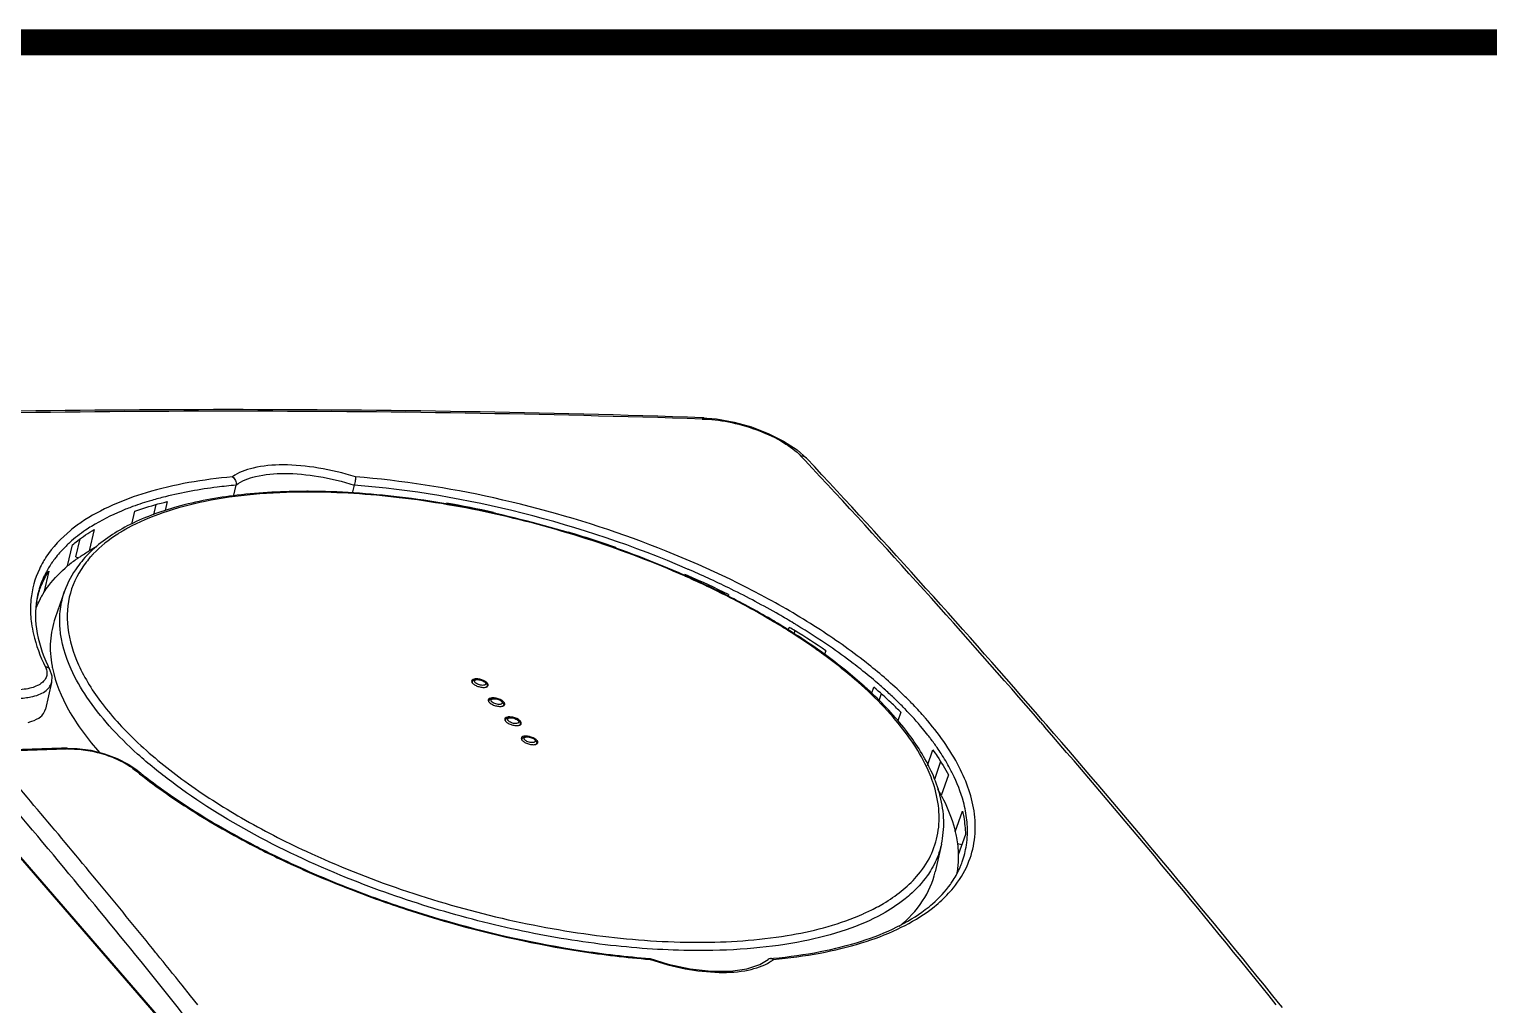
# Model space of a CAD drawing. Header units: millimetres. Extents: x -1 to 407, y -1 to 283.
# Drawn here: x 203 to 260.4, y 244.2 to 282.5 of the extents above; entities that cross this region are included whole.
import ezdxf

# ---------------------------------------------------------------- set-up
doc = ezdxf.new("R2010")
doc.units = ezdxf.units.MM
doc.header["$LTSCALE"] = 23.1
doc.layers.get('0').update_dxf_attribs({"linetype": 'CONTINUOUS'})
doc.layers.add('0016-LIGHTPIPE', color=7, linetype='CONTINUOUS')
doc.layers.add('_754668', color=7, linetype='CONTINUOUS')

msp = doc.modelspace()

# ---------------------------------------------------------------- linework, layer by layer
at = {"color": 7, "linetype": 'Continuous', "const_width": 1.033}
msp.add_lwpolyline([(405.995, 281.997), (0, 281.997)], dxfattribs=at)
at = {"layer": '0016-LIGHTPIPE', "color": 7, "linetype": 'Continuous'}
for p, q in [((220.438, 256.842), (220.443, 256.859)), ((221.019, 256.675), (221.023, 256.692)), ((221.088, 256.095), (221.092, 256.109)), ((221.669, 255.928), (221.673, 255.942)), ((221.738, 255.345), (221.742, 255.359)), ((222.318, 255.177), (222.322, 255.192)), ((222.386, 254.592), (222.391, 254.609)), ((222.967, 254.424), (222.972, 254.442))]:
    msp.add_line(p, q, dxfattribs=at)
for centre, radius, start, end in [((220.497, 256.842), 0.0571, 162.79029, 172.36313), ((220.743, 256.598), 0.331, 49.32231, 54.02453), ((221.147, 256.092), 0.0571, 162.79029, 172.36313), ((221.392, 255.848), 0.331, 49.32231, 54.02453), ((221.797, 255.342), 0.0571, 162.79029, 172.36313), ((222.042, 255.098), 0.331, 49.32231, 54.02453), ((222.446, 254.592), 0.0571, 162.79029, 172.36313), ((222.691, 254.348), 0.331, 49.32231, 54.02453)]:
    msp.add_arc(centre, radius, start, end, dxfattribs=at)
for points, knots in [([(220.462, 256.897), (220.473, 256.911), (220.503, 256.936), (220.557, 256.956), (220.617, 256.963), (220.706, 256.96), (220.818, 256.933), (220.901, 256.892), (220.937, 256.866)], [0, 0, 0, 0, 0.108093, 0.21749, 0.334916, 0.463028, 0.738065, 1, 1, 1, 1]), ([(220.555, 256.838), (220.549, 256.845), (220.539, 256.859), (220.531, 256.881), (220.532, 256.902), (220.542, 256.92), (220.561, 256.934), (220.598, 256.949), (220.658, 256.954), (220.738, 256.945), (220.82, 256.921), (220.892, 256.887), (220.933, 256.856), (220.948, 256.838)], [0, 0, 0, 0, 0.050898, 0.093384, 0.130489, 0.167633, 0.210178, 0.261195, 0.390131, 0.547137, 0.714352, 0.871239, 1, 1, 1, 1]), ([(220.443, 256.859), (220.444, 256.863), (220.449, 256.876), (220.456, 256.888), (220.462, 256.897)], [0, 0, 0, 0, 0.255161, 1, 1, 1, 1]), ([(220.948, 256.838), (220.954, 256.832), (220.963, 256.818), (220.972, 256.796), (220.971, 256.775), (220.96, 256.756), (220.941, 256.742), (220.905, 256.728), (220.844, 256.722), (220.765, 256.731), (220.683, 256.755), (220.61, 256.79), (220.569, 256.821), (220.555, 256.838)], [0, 0, 0, 0, 0.050898, 0.093384, 0.130489, 0.167633, 0.210178, 0.261195, 0.390131, 0.547137, 0.714352, 0.871239, 1, 1, 1, 1]), ([(220.959, 256.849), (220.961, 256.847), (220.971, 256.839), (220.98, 256.83), (220.986, 256.823)], [0, 0, 0, 0, 0.25674, 1, 1, 1, 1]), ([(220.986, 256.823), (221.001, 256.805), (221.027, 256.764), (221.029, 256.714), (221.023, 256.692)], [0, 0, 0, 0, 0.498695, 1, 1, 1, 1]), ([(221.092, 256.109), (221.094, 256.113), (221.098, 256.126), (221.105, 256.138), (221.112, 256.147)], [0, 0, 0, 0, 0.255161, 1, 1, 1, 1]), ([(221.112, 256.147), (221.123, 256.161), (221.152, 256.186), (221.207, 256.206), (221.267, 256.213), (221.356, 256.21), (221.467, 256.183), (221.551, 256.142), (221.587, 256.116)], [0, 0, 0, 0, 0.108093, 0.21749, 0.334916, 0.463028, 0.738065, 1, 1, 1, 1]), ([(221.204, 256.088), (221.198, 256.095), (221.188, 256.109), (221.18, 256.131), (221.181, 256.152), (221.192, 256.17), (221.211, 256.184), (221.247, 256.199), (221.308, 256.204), (221.387, 256.195), (221.469, 256.171), (221.542, 256.137), (221.582, 256.106), (221.597, 256.088)], [0, 0, 0, 0, 0.050898, 0.093384, 0.130489, 0.167633, 0.210178, 0.261195, 0.390131, 0.547137, 0.714352, 0.871239, 1, 1, 1, 1]), ([(221.597, 256.088), (221.603, 256.082), (221.613, 256.068), (221.621, 256.046), (221.62, 256.025), (221.61, 256.006), (221.591, 255.992), (221.554, 255.978), (221.494, 255.972), (221.414, 255.981), (221.332, 256.005), (221.26, 256.04), (221.219, 256.071), (221.204, 256.088)], [0, 0, 0, 0, 0.050898, 0.093384, 0.130489, 0.167633, 0.210178, 0.261195, 0.390131, 0.547137, 0.714352, 0.871239, 1, 1, 1, 1]), ([(221.608, 256.099), (221.611, 256.097), (221.62, 256.089), (221.629, 256.08), (221.635, 256.073)], [0, 0, 0, 0, 0.25674, 1, 1, 1, 1]), ([(221.635, 256.073), (221.651, 256.055), (221.676, 256.014), (221.679, 255.964), (221.673, 255.942)], [0, 0, 0, 0, 0.498695, 1, 1, 1, 1]), ([(221.742, 255.359), (221.743, 255.363), (221.748, 255.376), (221.755, 255.388), (221.761, 255.397)], [0, 0, 0, 0, 0.255161, 1, 1, 1, 1]), ([(221.761, 255.397), (221.772, 255.411), (221.802, 255.436), (221.856, 255.456), (221.917, 255.463), (222.006, 255.46), (222.117, 255.433), (222.2, 255.392), (222.236, 255.366)], [0, 0, 0, 0, 0.108093, 0.21749, 0.334916, 0.463028, 0.738065, 1, 1, 1, 1]), ([(221.854, 255.338), (221.848, 255.345), (221.838, 255.359), (221.83, 255.381), (221.831, 255.402), (221.841, 255.42), (221.86, 255.434), (221.897, 255.449), (221.957, 255.454), (222.037, 255.445), (222.119, 255.421), (222.191, 255.387), (222.232, 255.356), (222.247, 255.338)], [0, 0, 0, 0, 0.050898, 0.093384, 0.130489, 0.167633, 0.210178, 0.261195, 0.390131, 0.547137, 0.714352, 0.871239, 1, 1, 1, 1]), ([(222.247, 255.338), (222.253, 255.332), (222.262, 255.318), (222.271, 255.296), (222.27, 255.275), (222.259, 255.256), (222.24, 255.242), (222.204, 255.228), (222.143, 255.222), (222.064, 255.231), (221.982, 255.255), (221.909, 255.29), (221.869, 255.321), (221.854, 255.338)], [0, 0, 0, 0, 0.050898, 0.093384, 0.130489, 0.167633, 0.210178, 0.261195, 0.390131, 0.547137, 0.714352, 0.871239, 1, 1, 1, 1]), ([(222.258, 255.349), (222.26, 255.347), (222.27, 255.339), (222.279, 255.33), (222.285, 255.323)], [0, 0, 0, 0, 0.25674, 1, 1, 1, 1]), ([(222.285, 255.323), (222.3, 255.305), (222.326, 255.264), (222.328, 255.214), (222.322, 255.192)], [0, 0, 0, 0, 0.498695, 1, 1, 1, 1]), ([(222.391, 254.609), (222.393, 254.613), (222.397, 254.626), (222.404, 254.638), (222.411, 254.647)], [0, 0, 0, 0, 0.255161, 1, 1, 1, 1]), ([(222.411, 254.647), (222.422, 254.661), (222.451, 254.686), (222.506, 254.706), (222.566, 254.713), (222.655, 254.71), (222.766, 254.683), (222.85, 254.642), (222.886, 254.616)], [0, 0, 0, 0, 0.108093, 0.21749, 0.334916, 0.463028, 0.738065, 1, 1, 1, 1]), ([(222.503, 254.588), (222.497, 254.595), (222.487, 254.609), (222.479, 254.631), (222.48, 254.652), (222.491, 254.67), (222.51, 254.684), (222.546, 254.699), (222.607, 254.704), (222.686, 254.695), (222.768, 254.671), (222.841, 254.637), (222.881, 254.606), (222.896, 254.588)], [0, 0, 0, 0, 0.050898, 0.093384, 0.130489, 0.167633, 0.210178, 0.261195, 0.390131, 0.547137, 0.714352, 0.871239, 1, 1, 1, 1]), ([(222.896, 254.588), (222.902, 254.582), (222.912, 254.568), (222.92, 254.546), (222.919, 254.525), (222.909, 254.506), (222.89, 254.492), (222.853, 254.478), (222.793, 254.472), (222.713, 254.481), (222.631, 254.505), (222.559, 254.54), (222.518, 254.571), (222.503, 254.588)], [0, 0, 0, 0, 0.050898, 0.093384, 0.130489, 0.167633, 0.210178, 0.261195, 0.390131, 0.547137, 0.714352, 0.871239, 1, 1, 1, 1]), ([(222.907, 254.599), (222.91, 254.597), (222.919, 254.589), (222.928, 254.58), (222.934, 254.573)], [0, 0, 0, 0, 0.25674, 1, 1, 1, 1]), ([(222.934, 254.573), (222.95, 254.555), (222.975, 254.514), (222.978, 254.464), (222.972, 254.442)], [0, 0, 0, 0, 0.498695, 1, 1, 1, 1]), ([(222.972, 254.442), (222.97, 254.436), (222.966, 254.428), (222.961, 254.421), (222.96, 254.419)], [0, 0, 0, 0, 0.741612, 1, 1, 1, 1])]:
    msp.add_open_spline(points, degree=3, knots=knots, dxfattribs=at)
for points in [[(220.441, 256.83), (220.44, 256.837), (220.44, 256.844), (220.441, 256.85)], [(221.023, 256.692), (221.021, 256.684), (221.018, 256.677), (221.013, 256.671)], [(221.09, 256.087), (221.09, 256.092), (221.09, 256.096), (221.09, 256.1)], [(221.673, 255.942), (221.671, 255.936), (221.668, 255.93), (221.665, 255.924)], [(221.74, 255.338), (221.739, 255.342), (221.739, 255.346), (221.74, 255.35)], [(222.322, 255.192), (222.321, 255.185), (222.318, 255.179), (222.314, 255.174)], [(222.39, 254.581), (222.389, 254.587), (222.389, 254.594), (222.389, 254.6)]]:
    msp.add_open_spline(points, degree=3, dxfattribs=at)
at = {"layer": '_754668', "color": 7, "linetype": 'Continuous'}
for p, q in [((229.474, 267.192), (229.589, 267.188)), ((229.475, 267.246), (229.475, 267.246)), ((233.208, 265.979), (233.589, 265.638)), ((233.357, 265.738), (233.513, 265.571)), ((233.589, 265.638), (233.588, 265.639)), ((208.819, 242.903), (190.156, 264.453)), ((211.155, 264.592), (211.052, 264.154)), ((215.806, 264.593), (215.719, 264.28)), ((208.859, 242.817), (190.196, 264.367)), ((207.927, 263.421), (208.027, 263.835)), ((208.456, 263.946), (208.373, 263.598)), ((219.417, 263.842), (219.431, 263.891)), ((207.069, 263.067), (207.189, 263.575)), ((221.27, 263.49), (221.279, 263.522)), ((221.278, 263.519), (221.342, 263.504)), ((221.342, 263.504), (221.334, 263.474)), ((205.586, 262.845), (205.393, 262.012)), ((224.197, 262.719), (224.207, 262.752)), ((224.207, 262.752), (224.218, 262.748)), ((224.35, 262.691), (224.357, 262.706)), ((204.542, 261.418), (204.733, 262.25)), ((204.867, 261.775), (205.031, 262.481)), ((224.629, 262.583), (224.644, 262.617)), ((224.845, 262.515), (224.861, 262.55)), ((226.084, 262.143), (226.076, 262.116)), ((204.867, 261.775), (204.958, 261.731)), ((203.801, 261.21), (203.613, 260.381)), ((228.784, 261.033), (228.8, 261.085)), ((228.927, 261.029), (228.91, 260.975)), ((203.332, 260.038), (203.422, 260.431)), ((203.406, 260.442), (203.404, 260.436)), ((204.426, 260.43), (204.054, 259.377)), ((203.328, 260.004), (203.393, 259.981)), ((230.488, 260.243), (230.437, 260.269)), ((230.516, 260.295), (230.497, 260.236)), ((232.861, 258.889), (232.898, 259.005)), ((233.121, 258.868), (233.082, 258.744)), ((234.334, 258.087), (234.287, 257.945)), ((234.27, 257.958), (234.256, 257.969)), ((203.834, 257.356), (203.834, 257.356)), ((203.908, 256.834), (203.671, 255.787)), ((236.135, 256.396), (236.22, 256.652)), ((236.51, 256.398), (236.415, 256.113)), ((237.715, 256.016), (237.705, 256.027)), ((237.279, 255.67), (237.165, 255.333)), ((242.772, 255.277), (242.925, 255.102)), ((243.009, 255.172), (242.854, 255.35)), ((238.356, 254.757), (238.344, 254.773)), ((204.557, 254.225), (204.495, 254.223)), ((238.33, 253.574), (238.541, 254.187)), ((206.951, 253.615), (207.274, 253.39)), ((238.843, 253.734), (238.599, 253.023)), ((207.274, 253.39), (207.274, 253.39)), ((239.151, 253.208), (238.87, 252.399)), ((239.42, 250.974), (239.702, 251.779)), ((239.821, 250.869), (239.539, 250.066)), ((238.878, 250.485), (238.631, 249.396)), ((239.503, 250.504), (239.682, 250.473)), ((239.612, 249.58), (239.619, 249.597)), ((208.012, 246.216), (207.881, 246.378)), ((208.045, 246.175), (208.012, 246.216)), ((227.426, 245.955), (227.442, 245.954)), ((227.429, 245.988), (227.428, 245.988)), ((209.371, 244.527), (209.037, 244.944)), ((209.655, 244.171), (209.371, 244.527)), ((252.275, 244.06), (252.126, 244.246))]:
    msp.add_line(p, q, dxfattribs=at)
for points in [[(229.475, 267.246), (230.037, 267.198), (230.727, 267.073), (231.413, 266.88), (232.069, 266.63), (232.675, 266.328), (233.208, 265.979)], [(203.834, 257.356), (203.917, 257.095), (203.909, 256.838)], [(204.494, 254.259), (204.914, 254.249), (205.454, 254.175), (205.986, 254.041), (206.491, 253.853), (206.951, 253.615)], [(227.429, 245.988), (228.142, 245.77), (229.001, 245.586), (229.829, 245.493), (230.585, 245.494), (231.23, 245.583), (231.745, 245.752), (232.072, 245.954)]]:
    msp.add_lwpolyline(points, dxfattribs=at)
for centre, radius, start, end in [((210.796, -285.978), 553.539, 88.06622, 91.92182), ((210.912, -292.138), 559.637, 88.0993, 91.91267), ((-29.79, 19.415), 360.446, 40.87133, 43.07227), ((233.372, 265.435), 0.297, 43.25007, 47.55617), ((-32.988, 16.224), 365.062, 40.92189, 43.0951), ((211.788, 250.5), 14.06, 104.01882, 105.17173), ((213.995, 237.951), 26.37, 89.99994, 90.13064), ((213.936, 237.58), 26.771, 89.87467, 89.99994), ((212.144, 222.928), 41.605, 77.31763, 79.91345), ((211.806, 221.323), 43.245, 70.7212, 73.32159), ((209.259, 255.426), 7.636, 118.0233, 120.42107), ((206.857, 259.679), 3.787, 149.79552, 154.71801), ((206.958, 259.621), 3.903, 148.36186, 149.81013), ((206.996, 259.598), 3.948, 147.78364, 148.36342), ((207.027, 259.579), 3.984, 146.84087, 147.78305), ((207.194, 259.298), 3.967, 145.82187, 147.3581), ((207.259, 259.255), 4.045, 144.4151, 145.82205), ((207.33, 259.204), 4.132, 142.84487, 144.41427), ((207.402, 259.149), 4.222, 141.6735, 142.84592), ((208.255, 256.965), 5.797, 125.1723, 129.82365), ((208.668, 258.632), 4.644, 134.23348, 139.14626), ((206.704, 259.75), 3.618, 154.70049, 174.55072), ((207.098, 259.359), 3.853, 147.35009, 150.80765), ((214.086, 227.789), 36.34, 66.01975, 66.15161), ((214.73, 229.127), 34.879, 63.23451, 66.22484), ((213.198, 224.897), 39.408, 66.47524, 66.67689), ((214.875, 229.512), 34.445, 63.04072, 66.05424), ((213.275, 225.141), 39.388, 66.46206, 66.62329), ((213.735, 226.117), 38.075, 63.85056, 66.48366), ((214.022, 226.811), 37.559, 63.77352, 66.48948), ((206.831, 259.492), 3.555, 164.59533, 167.229), ((206.782, 259.266), 3.557, 160.49912, 160.87498), ((206.893, 258.283), 3.893, 147.39544, 148.19241), ((206.679, 258.403), 3.648, 151.76355, 158.1382), ((206.772, 258.355), 3.753, 150.641, 151.78254), ((206.833, 258.32), 3.823, 148.18779, 150.6365), ((217.63, 233.45), 29.768, 58.63689, 59.14342), ((217.799, 233.833), 29.582, 58.63322, 58.89301), ((218.634, 235.082), 27.853, 55.68825, 58.65245), ((219.1, 235.918), 27.124, 55.47471, 58.68938), ((222.299, 241.569), 20.261, 50.93026, 53.85476), ((222.103, 241.186), 20.721, 51.1325, 54.04163), ((209.856, 260.316), 6.71, 204.74436, 206.17875), ((208.311, 258.302), 4.457, 190.55191, 191.68348), ((223.453, 241.831), 19.779, 49.23425, 51.71471), ((224.565, 242.99), 17.958, 46.63344, 49.53097), ((224.36, 242.888), 18.386, 48.38252, 49.22431), ((224.696, 243.267), 17.88, 48.11563, 48.37984), ((225.307, 243.942), 16.969, 46.45581, 48.13166), ((221.195, 256.159), 0.129, 204.50131, 209.21161), ((221.612, 256.039), 0.129, 298.61498, 303.19424), ((225.62, 244.129), 16.405, 46.34475, 46.58055), ((226.06, 244.588), 15.77, 44.64706, 46.35028), ((225.77, 244.43), 16.296, 46.15271, 46.45056), ((226.415, 245.094), 15.37, 44.28894, 46.17302), ((226.86, 245.531), 14.747, 44.12328, 44.28195), ((227.801, 246.375), 13.83, 41.40277, 44.20013), ((221.845, 255.409), 0.13, 204.39195, 209.05339), ((228.482, 246.979), 12.919, 40.89436, 41.38795), ((222.262, 255.288), 0.129, 298.69722, 303.48127), ((229.765, 248.065), 10.89, 37.09029, 37.91755), ((-52.967, -0.767), 391.179, 38.76688, 40.8512), ((-56.481, -4.004), 396.063, 38.81398, 40.8727), ((223.004, -322.949), 577.504, 91.836726, 92.141182), ((223.085, -323.494), 578.015, 91.843058, 92.147235), ((-67.776, 23.094), 354.742, 39.5361, 40.63462), ((230.411, 248.547), 10.084, 34.654, 37.11886), ((231.034, 248.978), 9.326, 32.91321, 34.65358), ((-68.458, 22.549), 354.943, 38.98895, 40.63743), ((220.34, 269.747), 20.981, 231.12866, 231.37379), ((232.021, 248.772), 7.751, 27.90859, 30.07058), ((236.187, 250.996), 3.712, 351.46022, 357.83402), ((236.326, 250.977), 3.571, 340.59412, 351.43358), ((236.512, 250.912), 3.374, 337.05172, 340.50071), ((-74.338, 17.674), 363.254, 39.02053, 39.53664), ((231.226, 288.807), 43.018, 248.81199, 251.89358), ((231.155, 288.565), 42.737, 248.78254, 251.88196), ((232.386, 255.422), 8.402, 294.11225, 295.86357), ((232.174, 255.896), 8.922, 292.82731, 294.11662), ((-77.738, 14.918), 367.63, 38.73354, 38.97994), ((230.49, 283.817), 37.985, 261.19594, 265.37286), ((230.414, 283.513), 37.643, 261.24112, 265.44913), ((-78.671, 14.199), 368.135, 38.57984, 38.99897), ((231.277, 247.222), 1.614, 302.2847, 305.30167), ((230.174, 267.921), 22.022, 275.1594, 275.46927), ((231.354, 247.114), 1.481, 305.30326, 308.44186)]:
    msp.add_arc(centre, radius, start, end, dxfattribs=at)
for points, knots in [([(229.589, 267.188), (229.581, 267.196), (229.55, 267.226), (229.507, 267.244), (229.475, 267.246)], [0, 0, 0, 0, 0.265575, 1, 1, 1, 1]), ([(229.589, 267.188), (229.941, 267.176), (230.668, 267.073), (231.71, 266.763), (232.634, 266.328), (233.161, 265.948), (233.357, 265.738)], [0, 0, 0, 0, 0.257321, 0.532535, 0.790249, 1, 1, 1, 1]), ([(215.85, 264.92), (215.374, 265.069), (214.433, 265.296), (213.076, 265.425), (211.923, 265.335), (211.254, 265.096), (211.017, 264.92)], [0, 0, 0, 0, 0.301625, 0.584056, 0.821071, 1, 1, 1, 1]), ([(211.155, 264.593), (211.377, 264.768), (212.019, 265.003), (212.679, 265.054), (213.056, 265.054)], [0, 0, 0, 0, 0.42784, 1, 1, 1, 1]), ([(213.056, 265.054), (213.507, 265.054), (214.439, 264.963), (215.347, 264.74), (215.806, 264.593)], [0, 0, 0, 0, 0.483766, 1, 1, 1, 1]), ([(211.017, 264.92), (209.872, 264.815), (207.807, 264.474), (205.85, 263.655), (205.079, 263.129)], [0, 0, 0, 0, 0.552227, 1, 1, 1, 1]), ([(211.155, 264.592), (210.909, 264.571), (209.977, 264.472), (209.051, 264.309), (208.382, 264.141)], [0, 0, 0, 0, 0.263413, 1, 1, 1, 1]), ([(211.017, 264.92), (211.069, 264.889), (211.154, 264.786), (211.169, 264.654), (211.155, 264.592)], [0, 0, 0, 0, 0.491321, 1, 1, 1, 1]), ([(215.85, 264.92), (215.853, 264.901), (215.851, 264.854), (215.84, 264.744), (215.822, 264.654), (215.805, 264.592)], [0, 0, 0, 0, 0.173465, 0.420704, 1, 1, 1, 1]), ([(228.903, 261.296), (226.805, 262.203), (222.504, 263.645), (218.03, 264.421), (215.805, 264.592)], [0, 0, 0, 0, 0.505943, 1, 1, 1, 1]), ([(235.92, 257.62), (235.302, 258.107), (233.961, 259.049), (230.961, 260.791), (226.746, 262.629), (221.387, 264.191), (217.68, 264.775), (215.85, 264.92)], [0, 0, 0, 0, 0.109147, 0.227017, 0.481139, 0.745106, 1, 1, 1, 1]), ([(213.936, 264.351), (213.026, 264.351), (211.307, 264.265), (208.925, 263.831), (206.944, 263.107), (205.855, 262.375), (205.429, 261.959)], [0, 0, 0, 0, 0.302629, 0.570762, 0.802212, 1, 1, 1, 1]), ([(213.935, 264.321), (213.236, 264.319), (211.898, 264.264), (210.002, 264.001), (208.338, 263.569), (207.341, 263.145), (206.899, 262.901)], [0, 0, 0, 0, 0.28957, 0.554007, 0.790998, 1, 1, 1, 1]), ([(208.108, 264.07), (208.021, 264.046), (207.68, 263.951), (207.344, 263.841), (207.098, 263.75)], [0, 0, 0, 0, 0.256973, 1, 1, 1, 1]), ([(207.189, 263.575), (207.289, 263.61), (207.707, 263.75), (208.132, 263.868), (208.456, 263.946)], [0, 0, 0, 0, 0.241706, 1, 1, 1, 1]), ([(228.791, 261.046), (227.607, 261.569), (225.167, 262.497), (221.414, 263.529), (217.673, 264.18), (215.193, 264.348), (213.995, 264.351)], [0, 0, 0, 0, 0.254419, 0.512547, 0.764259, 1, 1, 1, 1]), ([(228.778, 261.026), (227.596, 261.549), (225.155, 262.478), (221.404, 263.509), (217.667, 264.157), (215.191, 264.321), (213.996, 264.321)], [0, 0, 0, 0, 0.254561, 0.51291, 0.764667, 1, 1, 1, 1]), ([(207.098, 263.75), (206.949, 263.696), (206.391, 263.477), (205.852, 263.208), (205.478, 262.975)], [0, 0, 0, 0, 0.264427, 1, 1, 1, 1]), ([(205.079, 263.129), (204.935, 263.031), (204.412, 262.642), (203.953, 262.158), (203.692, 261.758)], [0, 0, 0, 0, 0.267141, 1, 1, 1, 1]), ([(205.478, 262.975), (205.4, 262.926), (205.103, 262.733), (204.821, 262.514), (204.626, 262.338)], [0, 0, 0, 0, 0.259488, 1, 1, 1, 1]), ([(204.733, 262.25), (204.797, 262.303), (205.069, 262.52), (205.359, 262.712), (205.586, 262.845)], [0, 0, 0, 0, 0.241238, 1, 1, 1, 1]), ([(206.899, 262.901), (206.768, 262.828), (206.284, 262.541), (205.836, 262.188), (205.55, 261.89)], [0, 0, 0, 0, 0.266346, 1, 1, 1, 1]), ([(204.626, 262.338), (204.576, 262.293), (204.386, 262.114), (204.21, 261.92), (204.089, 261.768)], [0, 0, 0, 0, 0.256482, 1, 1, 1, 1]), ([(205.156, 261.67), (205.075, 261.576), (204.776, 261.199), (204.544, 260.767), (204.426, 260.43)], [0, 0, 0, 0, 0.257158, 1, 1, 1, 1]), ([(205.267, 261.562), (204.99, 261.205), (204.555, 260.378), (204.469, 258.931), (204.944, 257.422), (205.914, 255.89), (207.345, 254.36), (209.197, 252.865), (211.417, 251.447), (213.051, 250.606), (213.915, 250.205)], [0, 0, 0, 0, 0.084747, 0.169725, 0.26488, 0.376505, 0.506994, 0.656004, 0.821428, 1, 1, 1, 1]), ([(204.915, 261.704), (204.953, 261.731), (205.109, 261.838), (205.269, 261.939), (205.393, 262.012)], [0, 0, 0, 0, 0.245178, 1, 1, 1, 1]), ([(205.55, 261.89), (205.525, 261.863), (205.427, 261.758), (205.333, 261.647), (205.267, 261.562)], [0, 0, 0, 0, 0.253604, 1, 1, 1, 1]), ([(203.734, 261.239), (203.699, 261.175), (203.566, 260.92), (203.463, 260.649), (203.406, 260.442)], [0, 0, 0, 0, 0.252589, 1, 1, 1, 1]), ([(203.429, 260.453), (203.453, 260.519), (203.554, 260.781), (203.687, 261.032), (203.801, 261.21)], [0, 0, 0, 0, 0.247465, 1, 1, 1, 1]), ([(203.613, 260.381), (203.673, 260.475), (203.94, 260.856), (204.271, 261.191), (204.542, 261.418)], [0, 0, 0, 0, 0.240163, 1, 1, 1, 1]), ([(204.682, 257.361), (204.455, 257.865), (204.217, 258.656), (204.23, 259.712), (204.344, 260.2), (204.426, 260.43)], [0, 0, 0, 0, 0.527079, 0.766779, 1, 1, 1, 1]), ([(233.082, 259.161), (232.887, 259.279), (232.081, 259.753), (231.254, 260.191), (230.62, 260.503)], [0, 0, 0, 0, 0.243833, 1, 1, 1, 1]), ([(203.102, 260.094), (203.095, 260.017), (203.074, 259.704), (203.092, 259.389), (203.124, 259.155)], [0, 0, 0, 0, 0.245088, 1, 1, 1, 1]), ([(203.364, 260.276), (203.267, 259.845), (203.248, 258.875), (203.551, 257.965), (203.762, 257.508)], [0, 0, 0, 0, 0.467109, 1, 1, 1, 1]), ([(232.852, 258.913), (232.666, 259.03), (231.893, 259.5), (231.099, 259.934), (230.488, 260.243)], [0, 0, 0, 0, 0.243369, 1, 1, 1, 1]), ([(232.841, 258.885), (232.655, 259.002), (231.888, 259.472), (231.098, 259.905), (230.49, 260.214)], [0, 0, 0, 0, 0.243162, 1, 1, 1, 1]), ([(204.054, 259.377), (203.951, 259.084), (203.823, 258.45), (203.87, 257.806), (203.93, 257.486)], [0, 0, 0, 0, 0.488483, 1, 1, 1, 1]), ([(203.124, 259.155), (203.143, 259.016), (203.251, 258.432), (203.465, 257.87), (203.665, 257.463)], [0, 0, 0, 0, 0.235981, 1, 1, 1, 1]), ([(234.25, 257.93), (234.138, 258.012), (233.677, 258.343), (233.204, 258.657), (232.841, 258.885)], [0, 0, 0, 0, 0.244032, 1, 1, 1, 1]), ([(234.256, 257.969), (234.145, 258.05), (233.685, 258.377), (233.214, 258.687), (232.852, 258.913)], [0, 0, 0, 0, 0.244331, 1, 1, 1, 1]), ([(235.708, 257.356), (235.61, 257.433), (235.206, 257.746), (234.792, 258.046), (234.474, 258.265)], [0, 0, 0, 0, 0.244257, 1, 1, 1, 1]), ([(237.705, 256.027), (237.572, 256.163), (237.005, 256.725), (236.398, 257.245), (235.92, 257.62)], [0, 0, 0, 0, 0.238462, 1, 1, 1, 1]), ([(203.665, 257.463), (203.692, 257.406), (203.733, 257.292), (203.733, 257.113), (203.663, 256.95), (203.532, 256.813), (203.348, 256.703), (203.017, 256.585), (202.737, 256.553), (202.54, 256.547)], [0, 0, 0, 0, 0.107408, 0.203684, 0.298708, 0.402915, 0.52331, 0.663343, 1, 1, 1, 1]), ([(203.665, 257.463), (203.699, 257.46), (203.768, 257.44), (203.819, 257.387), (203.834, 257.356)], [0, 0, 0, 0, 0.499827, 1, 1, 1, 1]), ([(203.947, 257.4), (204.065, 256.827), (204.567, 255.624), (205.344, 254.595), (205.807, 254.075)], [0, 0, 0, 0, 0.456349, 1, 1, 1, 1]), ([(215.75, 249.068), (214.431, 249.59), (211.967, 250.723), (209.169, 252.462), (207.313, 253.971), (206.192, 255.082), (205.305, 256.197), (204.855, 256.977), (204.682, 257.361)], [0, 0, 0, 0, 0.301728, 0.57522, 0.697841, 0.809668, 0.910298, 1, 1, 1, 1]), ([(220.957, 256.877), (220.868, 256.933), (220.716, 256.98), (220.535, 256.983), (220.456, 256.955), (220.435, 256.931)], [0, 0, 0, 0, 0.575864, 0.827416, 1, 1, 1, 1]), ([(238.349, 253.399), (238.033, 254.104), (237.051, 255.535), (235.796, 256.709), (235.069, 257.299)], [0, 0, 0, 0, 0.452185, 1, 1, 1, 1]), ([(236.07, 256.485), (235.994, 256.555), (235.681, 256.842), (235.356, 257.117), (235.106, 257.319)], [0, 0, 0, 0, 0.24389, 1, 1, 1, 1]), ([(202.603, 256.217), (202.689, 256.22), (202.856, 256.231), (203.127, 256.271), (203.398, 256.345), (203.647, 256.469), (203.827, 256.63), (203.893, 256.767), (203.908, 256.834)], [0, 0, 0, 0, 0.169288, 0.325445, 0.535915, 0.714059, 0.86551, 1, 1, 1, 1]), ([(220.421, 256.907), (220.417, 256.895), (220.418, 256.875), (220.424, 256.859), (220.426, 256.854)], [0, 0, 0, 0, 0.724407, 1, 1, 1, 1]), ([(220.453, 256.813), (220.481, 256.781), (220.562, 256.725), (220.702, 256.669), (220.85, 256.642), (220.949, 256.646), (220.99, 256.659)], [0, 0, 0, 0, 0.224304, 0.499605, 0.775175, 1, 1, 1, 1]), ([(221.034, 256.679), (221.039, 256.682), (221.053, 256.693), (221.064, 256.709), (221.067, 256.722)], [0, 0, 0, 0, 0.276028, 1, 1, 1, 1]), ([(221.069, 256.749), (221.068, 256.754), (221.062, 256.778), (221.048, 256.799), (221.035, 256.813)], [0, 0, 0, 0, 0.219074, 1, 1, 1, 1]), ([(238.437, 253.438), (238.178, 253.98), (237.466, 255.071), (236.575, 256.013), (236.07, 256.485)], [0, 0, 0, 0, 0.464824, 1, 1, 1, 1]), ([(221.072, 256.16), (221.068, 256.148), (221.068, 256.127), (221.075, 256.11), (221.077, 256.105)], [0, 0, 0, 0, 0.723013, 1, 1, 1, 1]), ([(221.608, 256.13), (221.519, 256.187), (221.367, 256.234), (221.186, 256.237), (221.106, 256.209), (221.085, 256.185)], [0, 0, 0, 0, 0.575743, 0.827237, 1, 1, 1, 1]), ([(221.103, 256.066), (221.132, 256.034), (221.213, 255.977), (221.352, 255.922), (221.5, 255.894), (221.599, 255.899), (221.64, 255.911)], [0, 0, 0, 0, 0.224455, 0.499729, 0.775203, 1, 1, 1, 1]), ([(221.683, 255.93), (221.688, 255.933), (221.703, 255.945), (221.714, 255.961), (221.718, 255.974)], [0, 0, 0, 0, 0.277004, 1, 1, 1, 1]), ([(221.719, 256.002), (221.718, 256.007), (221.712, 256.031), (221.698, 256.052), (221.685, 256.066)], [0, 0, 0, 0, 0.219268, 1, 1, 1, 1]), ([(238.344, 254.773), (238.276, 254.859), (237.991, 255.213), (237.686, 255.55), (237.446, 255.798)], [0, 0, 0, 0, 0.24137, 1, 1, 1, 1]), ([(202.987, 255.271), (203.038, 255.283), (203.216, 255.333), (203.389, 255.416), (203.49, 255.502)], [0, 0, 0, 0, 0.283686, 1, 1, 1, 1]), ([(203.49, 255.502), (203.513, 255.522), (203.595, 255.601), (203.652, 255.706), (203.671, 255.787)], [0, 0, 0, 0, 0.267854, 1, 1, 1, 1]), ([(221.721, 255.411), (221.717, 255.398), (221.718, 255.378), (221.725, 255.36), (221.727, 255.355)], [0, 0, 0, 0, 0.723134, 1, 1, 1, 1]), ([(222.257, 255.381), (222.168, 255.437), (222.017, 255.485), (221.835, 255.488), (221.756, 255.459), (221.735, 255.435)], [0, 0, 0, 0, 0.575623, 0.827058, 1, 1, 1, 1]), ([(221.753, 255.316), (221.781, 255.283), (221.862, 255.227), (222.002, 255.171), (222.149, 255.144), (222.248, 255.148), (222.29, 255.161)], [0, 0, 0, 0, 0.224606, 0.499854, 0.775232, 1, 1, 1, 1]), ([(222.333, 255.18), (222.337, 255.183), (222.352, 255.194), (222.364, 255.211), (222.367, 255.224)], [0, 0, 0, 0, 0.276444, 1, 1, 1, 1]), ([(222.368, 255.252), (222.368, 255.257), (222.362, 255.281), (222.347, 255.302), (222.335, 255.316)], [0, 0, 0, 0, 0.219461, 1, 1, 1, 1]), ([(240.174, 251.668), (240.094, 252.31), (239.603, 253.685), (238.757, 254.848), (238.247, 255.437)], [0, 0, 0, 0, 0.453512, 1, 1, 1, 1]), ([(222.37, 254.658), (222.366, 254.646), (222.367, 254.626), (222.373, 254.609), (222.375, 254.604)], [0, 0, 0, 0, 0.72474, 1, 1, 1, 1]), ([(222.906, 254.628), (222.817, 254.684), (222.665, 254.732), (222.484, 254.735), (222.405, 254.707), (222.384, 254.683)], [0, 0, 0, 0, 0.575502, 0.826879, 1, 1, 1, 1]), ([(204.557, 254.225), (204.553, 254.23), (204.536, 254.247), (204.512, 254.259), (204.494, 254.259)], [0, 0, 0, 0, 0.275475, 1, 1, 1, 1]), ([(204.551, 254.224), (204.783, 254.232), (205.262, 254.199), (205.965, 254.038), (206.618, 253.782), (207.008, 253.545), (207.173, 253.411)], [0, 0, 0, 0, 0.248575, 0.513778, 0.771777, 1, 1, 1, 1]), ([(222.401, 254.563), (222.43, 254.53), (222.511, 254.473), (222.65, 254.417), (222.798, 254.39), (222.897, 254.394), (222.938, 254.407)], [0, 0, 0, 0, 0.224757, 0.499978, 0.77526, 1, 1, 1, 1]), ([(223.017, 254.498), (223.016, 254.504), (223.01, 254.528), (222.996, 254.549), (222.984, 254.563)], [0, 0, 0, 0, 0.219652, 1, 1, 1, 1]), ([(222.984, 254.428), (222.988, 254.431), (223.002, 254.442), (223.012, 254.458), (223.016, 254.47)], [0, 0, 0, 0, 0.274388, 1, 1, 1, 1]), ([(238.541, 254.187), (238.599, 254.106), (238.818, 253.79), (239.017, 253.46), (239.151, 253.208)], [0, 0, 0, 0, 0.25927, 1, 1, 1, 1]), ([(239.313, 253.26), (239.28, 253.326), (239.142, 253.594), (238.987, 253.854), (238.863, 254.045)], [0, 0, 0, 0, 0.242695, 1, 1, 1, 1]), ([(207.243, 253.355), (207.928, 252.808), (209.429, 251.752), (211.022, 250.846), (211.87, 250.407)], [0, 0, 0, 0, 0.478831, 1, 1, 1, 1]), ([(207.274, 253.39), (207.954, 252.842), (209.449, 251.784), (211.038, 250.876), (211.884, 250.436)], [0, 0, 0, 0, 0.477995, 1, 1, 1, 1]), ([(238.547, 252.894), (238.533, 252.936), (238.473, 253.107), (238.405, 253.274), (238.349, 253.399)], [0, 0, 0, 0, 0.245059, 1, 1, 1, 1]), ([(238.645, 252.954), (238.629, 252.995), (238.565, 253.158), (238.494, 253.319), (238.437, 253.438)], [0, 0, 0, 0, 0.245905, 1, 1, 1, 1]), ([(238.828, 252.376), (238.816, 252.424), (238.763, 252.619), (238.699, 252.812), (238.645, 252.954)], [0, 0, 0, 0, 0.245483, 1, 1, 1, 1]), ([(239.823, 251.788), (239.8, 251.909), (239.683, 252.417), (239.489, 252.905), (239.313, 253.26)], [0, 0, 0, 0, 0.237261, 1, 1, 1, 1]), ([(237.901, 249.211), (238.115, 249.457), (238.48, 249.991), (238.782, 250.916), (238.81, 251.909), (238.658, 252.566), (238.547, 252.894)], [0, 0, 0, 0, 0.249208, 0.488978, 0.73459, 1, 1, 1, 1]), ([(238.878, 250.485), (238.946, 250.787), (239.005, 251.427), (238.909, 252.061), (238.828, 252.376)], [0, 0, 0, 0, 0.487641, 1, 1, 1, 1]), ([(238.87, 252.399), (238.933, 252.281), (239.159, 251.824), (239.334, 251.34), (239.42, 250.974)], [0, 0, 0, 0, 0.263812, 1, 1, 1, 1]), ([(239.702, 251.779), (239.72, 251.702), (239.783, 251.403), (239.816, 251.096), (239.821, 250.869)], [0, 0, 0, 0, 0.257158, 1, 1, 1, 1]), ([(239.896, 250.856), (239.899, 250.932), (239.901, 251.244), (239.867, 251.556), (239.823, 251.788)], [0, 0, 0, 0, 0.244256, 1, 1, 1, 1]), ([(239.912, 249.697), (240.042, 250), (240.222, 250.654), (240.216, 251.331), (240.174, 251.668)], [0, 0, 0, 0, 0.491942, 1, 1, 1, 1]), ([(239.42, 250.974), (239.438, 250.898), (239.501, 250.599), (239.534, 250.293), (239.539, 250.066)], [0, 0, 0, 0, 0.257158, 1, 1, 1, 1]), ([(211.87, 250.407), (212.171, 250.251), (213.417, 249.63), (214.697, 249.078), (215.678, 248.697)], [0, 0, 0, 0, 0.244169, 1, 1, 1, 1]), ([(211.884, 250.436), (212.186, 250.28), (213.429, 249.658), (214.708, 249.105), (215.688, 248.725)], [0, 0, 0, 0, 0.244012, 1, 1, 1, 1]), ([(213.915, 250.205), (215.133, 249.638), (217.66, 248.632), (221.565, 247.514), (225.473, 246.808), (228.066, 246.629), (229.318, 246.629)], [0, 0, 0, 0, 0.253077, 0.511574, 0.764149, 1, 1, 1, 1]), ([(238.878, 250.485), (238.858, 250.4), (238.768, 250.061), (238.623, 249.737), (238.49, 249.51)], [0, 0, 0, 0, 0.248701, 1, 1, 1, 1]), ([(239.539, 250.066), (239.54, 250.006), (239.539, 249.767), (239.516, 249.528), (239.486, 249.352)], [0, 0, 0, 0, 0.253418, 1, 1, 1, 1]), ([(238.49, 249.51), (238.436, 249.418), (238.196, 249.045), (237.891, 248.715), (237.638, 248.493)], [0, 0, 0, 0, 0.240711, 1, 1, 1, 1]), ([(239.093, 248.483), (239.181, 248.574), (239.506, 248.941), (239.769, 249.364), (239.912, 249.697)], [0, 0, 0, 0, 0.259956, 1, 1, 1, 1]), ([(239.229, 248.905), (239.268, 248.959), (239.413, 249.173), (239.536, 249.403), (239.612, 249.58)], [0, 0, 0, 0, 0.255199, 1, 1, 1, 1]), ([(229.364, 246.302), (228.272, 246.302), (226.014, 246.438), (222.595, 246.978), (219.134, 247.845), (216.863, 248.627), (215.75, 249.068)], [0, 0, 0, 0, 0.234558, 0.484789, 0.742761, 1, 1, 1, 1]), ([(236.052, 247.861), (236.239, 247.952), (236.915, 248.312), (237.535, 248.791), (237.901, 249.211)], [0, 0, 0, 0, 0.272443, 1, 1, 1, 1]), ([(237.22, 247.255), (237.571, 247.54), (238.182, 248.176), (238.539, 248.991), (238.631, 249.396)], [0, 0, 0, 0, 0.520614, 1, 1, 1, 1]), ([(237.638, 248.493), (237.559, 248.423), (237.219, 248.141), (236.845, 247.901), (236.551, 247.738)], [0, 0, 0, 0, 0.238375, 1, 1, 1, 1]), ([(238.243, 247.911), (238.342, 247.986), (238.705, 248.28), (239.029, 248.626), (239.229, 248.905)], [0, 0, 0, 0, 0.264462, 1, 1, 1, 1]), ([(238.312, 247.814), (238.384, 247.866), (238.659, 248.07), (238.917, 248.299), (239.093, 248.483)], [0, 0, 0, 0, 0.258999, 1, 1, 1, 1]), ([(217.857, 247.92), (218.417, 247.736), (220.655, 247.053), (222.947, 246.546), (224.677, 246.279)], [0, 0, 0, 0, 0.25216, 1, 1, 1, 1]), ([(217.865, 247.947), (218.425, 247.763), (220.662, 247.081), (222.954, 246.574), (224.682, 246.309)], [0, 0, 0, 0, 0.25221, 1, 1, 1, 1]), ([(232.273, 245.999), (232.89, 246.058), (234.061, 246.22), (235.692, 246.623), (237.087, 247.167), (237.895, 247.648), (238.243, 247.911)], [0, 0, 0, 0, 0.293391, 0.558249, 0.793502, 1, 1, 1, 1]), ([(232.274, 245.954), (232.888, 246.01), (234.057, 246.166), (235.695, 246.555), (237.114, 247.085), (237.947, 247.555), (238.312, 247.814)], [0, 0, 0, 0, 0.289781, 0.553295, 0.789702, 1, 1, 1, 1]), ([(229.318, 246.629), (230.485, 246.629), (232.633, 246.765), (234.735, 247.294), (235.635, 247.673)], [0, 0, 0, 0, 0.54453, 1, 1, 1, 1]), ([(236.551, 247.738), (236.1, 247.489), (235.081, 247.058), (233.381, 246.62), (231.445, 246.356), (230.078, 246.302), (229.364, 246.302)], [0, 0, 0, 0, 0.20887, 0.445842, 0.710344, 1, 1, 1, 1]), ([(227.442, 245.954), (227.441, 245.962), (227.439, 245.973), (227.434, 245.987), (227.43, 245.988)], [0, 0, 0, 0, 0.654582, 1, 1, 1, 1]), ([(227.442, 245.954), (227.889, 245.8), (228.78, 245.561), (230.08, 245.411), (231.214, 245.479), (231.883, 245.696), (232.139, 245.858)], [0, 0, 0, 0, 0.294791, 0.572599, 0.811418, 1, 1, 1, 1]), ([(232.275, 245.954), (232.265, 245.96), (232.229, 245.981), (232.185, 245.99), (232.154, 245.988)], [0, 0, 0, 0, 0.26413, 1, 1, 1, 1])]:
    msp.add_open_spline(points, degree=3, knots=knots, dxfattribs=at)
for points in [[(233.572, 265.654), (233.515, 265.706), (233.434, 265.735), (233.357, 265.738)], [(220.435, 256.931), (220.429, 256.924), (220.424, 256.916), (220.421, 256.907)], [(220.426, 256.854), (220.428, 256.85), (220.43, 256.846), (220.432, 256.843)], [(220.432, 256.843), (220.438, 256.832), (220.445, 256.822), (220.453, 256.813)], [(221.006, 256.842), (220.991, 256.855), (220.974, 256.866), (220.957, 256.877)], [(220.99, 256.659), (221.002, 256.662), (221.013, 256.667), (221.024, 256.673)], [(221.035, 256.813), (221.026, 256.823), (221.016, 256.833), (221.006, 256.842)], [(221.024, 256.673), (221.028, 256.675), (221.031, 256.677), (221.034, 256.679)], [(221.067, 256.722), (221.07, 256.731), (221.07, 256.74), (221.069, 256.749)], [(221.085, 256.185), (221.079, 256.178), (221.074, 256.169), (221.072, 256.16)], [(221.082, 256.096), (221.088, 256.085), (221.095, 256.075), (221.103, 256.066)], [(221.657, 256.094), (221.642, 256.107), (221.625, 256.119), (221.608, 256.13)], [(221.64, 255.911), (221.652, 255.915), (221.664, 255.919), (221.674, 255.925)], [(221.685, 256.066), (221.677, 256.076), (221.667, 256.085), (221.657, 256.094)], [(221.718, 255.974), (221.72, 255.983), (221.72, 255.993), (221.719, 256.002)], [(221.735, 255.435), (221.729, 255.428), (221.724, 255.42), (221.721, 255.411)], [(221.732, 255.346), (221.738, 255.335), (221.745, 255.325), (221.753, 255.316)], [(222.307, 255.344), (222.291, 255.358), (222.275, 255.37), (222.257, 255.381)], [(222.335, 255.316), (222.326, 255.326), (222.317, 255.335), (222.307, 255.344)], [(222.367, 255.224), (222.37, 255.233), (222.37, 255.243), (222.368, 255.252)], [(222.29, 255.161), (222.301, 255.164), (222.313, 255.169), (222.324, 255.175)], [(222.384, 254.683), (222.378, 254.676), (222.373, 254.667), (222.37, 254.658)], [(222.375, 254.604), (222.376, 254.6), (222.378, 254.597), (222.38, 254.593)], [(222.38, 254.593), (222.386, 254.582), (222.393, 254.572), (222.401, 254.563)], [(222.955, 254.592), (222.939, 254.605), (222.923, 254.617), (222.906, 254.628)], [(222.938, 254.407), (222.95, 254.41), (222.961, 254.415), (222.972, 254.421)], [(222.984, 254.563), (222.975, 254.573), (222.965, 254.583), (222.955, 254.592)], [(222.972, 254.421), (222.976, 254.423), (222.98, 254.425), (222.984, 254.428)], [(223.016, 254.47), (223.018, 254.479), (223.018, 254.489), (223.017, 254.498)], [(207.274, 253.39), (207.247, 253.412), (207.207, 253.417), (207.174, 253.411)], [(232.154, 245.988), (232.125, 245.985), (232.095, 245.973), (232.072, 245.954)]]:
    msp.add_open_spline(points, degree=3, dxfattribs=at)

doc.saveas('drawing.dxf')
